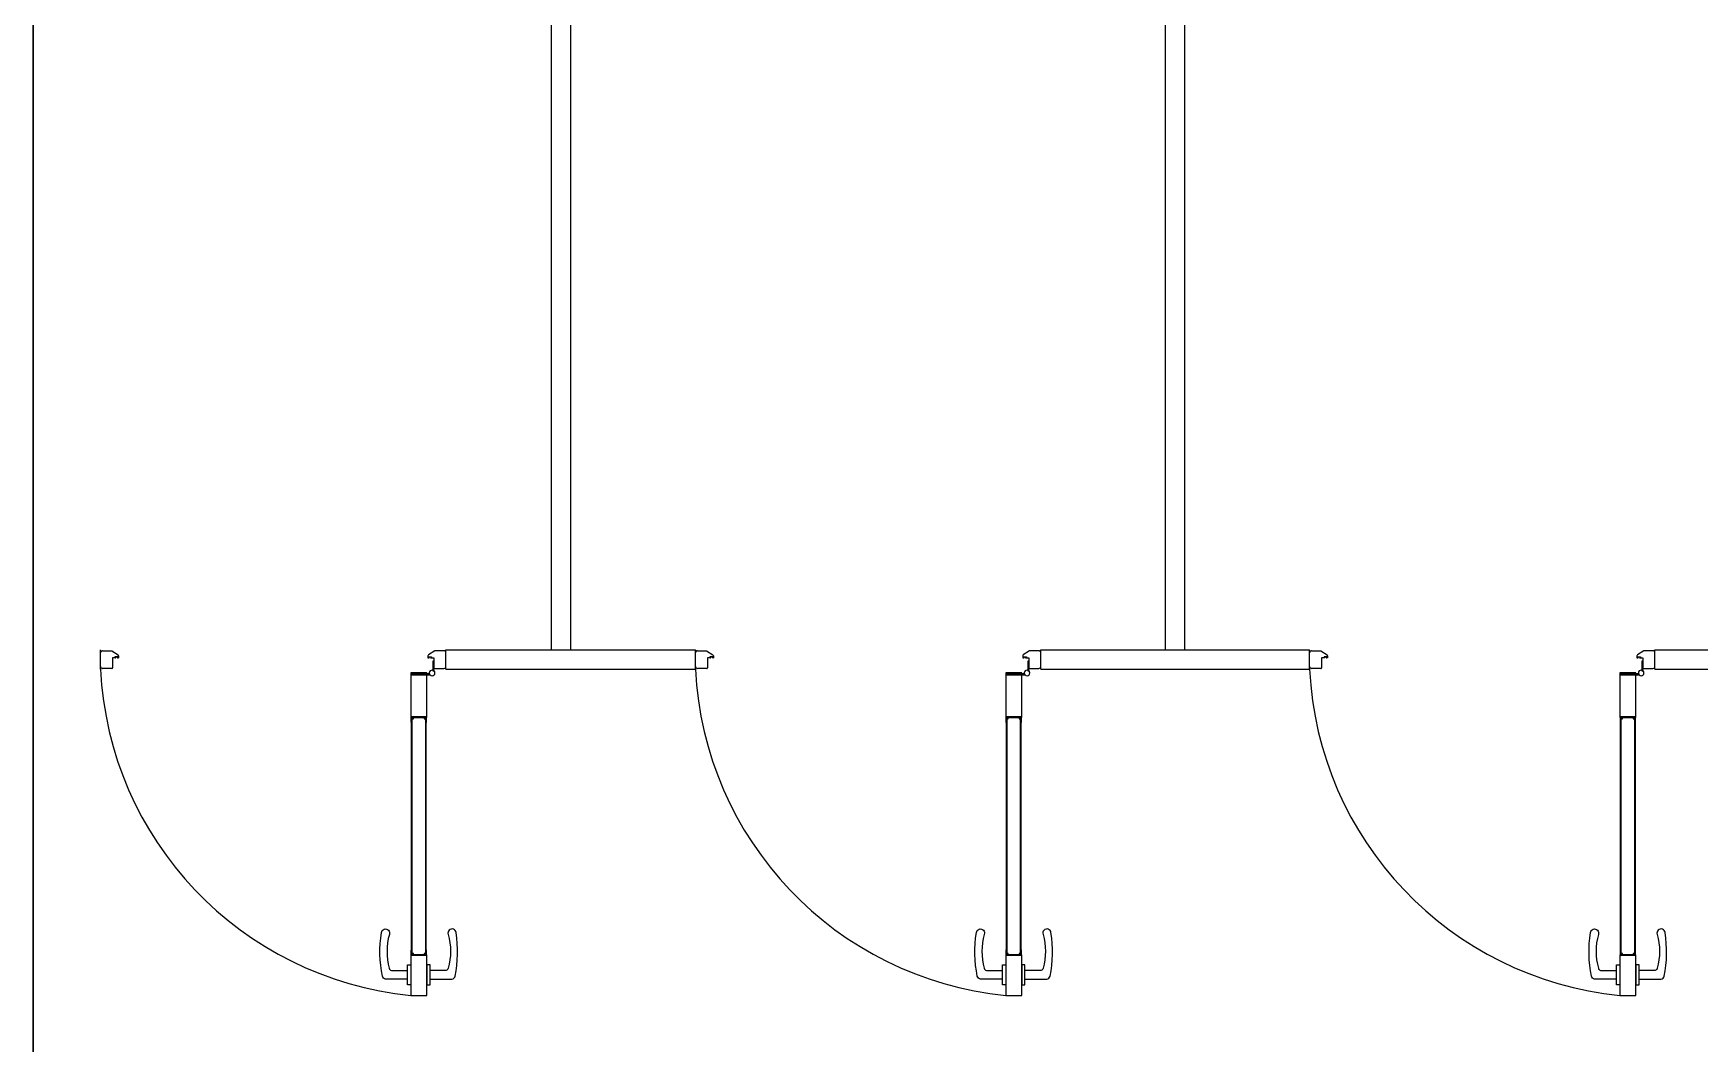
# Model space of a CAD drawing. Extents: x -14231 to 343475, y -171733 to 30720.
# Drawn here: x 224582 to 228924, y -91953 to -89320 of the extents above; entities that cross this region are included whole.
import ezdxf

# ---------------------------------------------------------------- set-up
doc = ezdxf.new("R2010")
doc.units = 0
doc.header["$LTSCALE"] = 8
doc.layers.get('0').update_dxf_attribs({"color": 1, "linetype": 'CONTINUOUS'})
doc.layers.add('000_CTCI_CSA', color=7, linetype='CONTINUOUS')

msp = doc.modelspace()

# ---------------------------------------------------------------- linework, layer by layer
at = {"color": 252}
for p, q in [((225932.2899, -90926.85), (225932.2899, -87593.3464)), ((225982.2899, -90926.85), (225982.2899, -87593.3464)), ((227532.2899, -90926.85), (227532.2899, -87593.3464)), ((227582.2899, -90926.85), (227582.2899, -87593.3464)), ((224757.2899, -90976.85, 0), (224757.2899, -90926.85, 0)), ((224757.2899, -90969.6326, 0), (224757.2899, -90934.0674, 0)), ((224762.5073, -90928.85, 0), (224786.544, -90928.85, 0)), ((224786.544, -90928.85, 0), (224803.0464, -90939.69, 0)), ((224788.5943, -90947.6326, 0), (224788.5943, -90973.2848, 0)), ((224796.7334, -90947.6326, 0), (224788.5943, -90947.6326, 0)), ((224795.0638, -90944.6065, 0), (224795.0638, -90946.5891, 0)), ((224802.9943, -90944.6065, 0), (224795.0638, -90944.6065, 0)), ((224795.0638, -90946.5891, 0), (224796.7334, -90946.5891, 0)), ((224801.3247, -90946.5891, 0), (224802.9943, -90946.5891, 0)), ((224803.7247, -90947.6326, 0), (224801.3247, -90947.6326, 0)), ((224802.9943, -90946.5891, 0), (224802.9943, -90944.6065, 0)), ((224804.2464, -90942.1543, 0), (224804.2464, -90947.1109, 0)), ((225610.3334, -90942.1543, 0), (225610.3334, -90947.1109, 0)), ((225610.8551, -90947.6326, 0), (225613.2551, -90947.6326, 0)), ((225628.0359, -90928.85, 0), (225611.5334, -90939.69, 0)), ((225611.5856, -90946.5891, 0), (225611.5856, -90944.6065, 0)), ((225611.5856, -90944.6065, 0), (225619.516, -90944.6065, 0)), ((225613.2551, -90946.5891, 0), (225611.5856, -90946.5891, 0)), ((225619.516, -90946.5891), (225617.8464, -90946.5891)), ((225617.8464, -90947.6326), (225625.9856, -90947.6326)), ((225619.516, -90944.6065), (225619.516, -90946.5891)), ((225625.9856, -90947.6326), (225625.9856, -90973.2848)), ((225652.0725, -90928.85), (225628.0359, -90928.85)), ((225657.2899, -90926.85), (226307.2899, -90926.85)), ((225657.2899, -90976.85), (225657.2899, -90926.85)), ((225657.2899, -90969.6326), (225657.2899, -90934.0674)), ((226307.2899, -90976.85, 0), (226307.2899, -90926.85, 0)), ((226307.2899, -90969.6326, 0), (226307.2899, -90934.0674, 0)), ((226312.5073, -90928.85, 0), (226336.544, -90928.85, 0)), ((226336.544, -90928.85, 0), (226353.0464, -90939.69, 0)), ((226338.5943, -90947.6326, 0), (226338.5943, -90973.2848, 0)), ((226346.7334, -90947.6326, 0), (226338.5943, -90947.6326, 0)), ((226345.0638, -90944.6065, 0), (226345.0638, -90946.5891, 0)), ((226352.9943, -90944.6065, 0), (226345.0638, -90944.6065, 0)), ((226345.0638, -90946.5891, 0), (226346.7334, -90946.5891, 0)), ((226351.3247, -90946.5891, 0), (226352.9943, -90946.5891, 0)), ((226353.7247, -90947.6326, 0), (226351.3247, -90947.6326, 0)), ((226352.9943, -90946.5891, 0), (226352.9943, -90944.6065, 0)), ((226354.2464, -90942.1543, 0), (226354.2464, -90947.1109, 0)), ((227160.3334, -90942.1543, 0), (227160.3334, -90947.1109, 0)), ((227160.8551, -90947.6326, 0), (227163.2551, -90947.6326, 0)), ((227178.0359, -90928.85, 0), (227161.5334, -90939.69, 0)), ((227161.5856, -90946.5891, 0), (227161.5856, -90944.6065, 0)), ((227161.5856, -90944.6065, 0), (227169.516, -90944.6065, 0)), ((227163.2551, -90946.5891, 0), (227161.5856, -90946.5891, 0)), ((227169.516, -90946.5891), (227167.8464, -90946.5891)), ((227167.8464, -90947.6326), (227175.9856, -90947.6326)), ((227169.516, -90944.6065), (227169.516, -90946.5891)), ((227175.9856, -90947.6326), (227175.9856, -90973.2848)), ((227202.0725, -90928.85), (227178.0359, -90928.85)), ((227207.2899, -90926.85), (227907.2899, -90926.85)), ((227207.2899, -90976.85), (227207.2899, -90926.85)), ((227207.2899, -90969.6326), (227207.2899, -90934.0674)), ((227907.2899, -90976.85, 0), (227907.2899, -90926.85, 0)), ((227907.2899, -90969.6326, 0), (227907.2899, -90934.0674, 0)), ((227912.5073, -90928.85, 0), (227936.544, -90928.85, 0)), ((227936.544, -90928.85, 0), (227953.0464, -90939.69, 0)), ((227938.5943, -90947.6326, 0), (227938.5943, -90973.2848, 0)), ((227946.7334, -90947.6326, 0), (227938.5943, -90947.6326, 0)), ((227945.0638, -90944.6065, 0), (227945.0638, -90946.5891, 0)), ((227952.9943, -90944.6065, 0), (227945.0638, -90944.6065, 0)), ((227945.0638, -90946.5891, 0), (227946.7334, -90946.5891, 0)), ((227951.3247, -90946.5891, 0), (227952.9943, -90946.5891, 0)), ((227953.7247, -90947.6326, 0), (227951.3247, -90947.6326, 0)), ((227952.9943, -90946.5891, 0), (227952.9943, -90944.6065, 0)), ((227954.2464, -90942.1543, 0), (227954.2464, -90947.1109, 0)), ((228760.3334, -90942.1543, 0), (228760.3334, -90947.1109, 0)), ((228760.8551, -90947.6326, 0), (228763.2551, -90947.6326, 0)), ((228778.0359, -90928.85, 0), (228761.5334, -90939.69, 0)), ((228761.5856, -90946.5891, 0), (228761.5856, -90944.6065, 0)), ((228761.5856, -90944.6065, 0), (228769.516, -90944.6065, 0)), ((228763.2551, -90946.5891, 0), (228761.5856, -90946.5891, 0)), ((228769.516, -90946.5891), (228767.8464, -90946.5891)), ((228767.8464, -90947.6326), (228775.9856, -90947.6326)), ((228769.516, -90944.6065), (228769.516, -90946.5891)), ((228775.9856, -90947.6326), (228775.9856, -90973.2848)), ((228802.0725, -90928.85), (228778.0359, -90928.85)), ((228807.2899, -90926.85), (229507.2899, -90926.85)), ((228807.2899, -90976.85), (228807.2899, -90926.85)), ((228807.2899, -90969.6326), (228807.2899, -90934.0674)), ((224787.0291, -90974.85, 0), (224762.5073, -90974.85, 0)), ((225565.6079, -90986.1873, 0), (225565.6079, -91102.4916, 0)), ((225607.3471, -90986.1873, 0), (225565.6079, -90986.1873, 0)), ((225615.6949, -90988.796, 0), (225568.7384, -90988.796, 0)), ((225568.7384, -90988.796, 0), (225568.7384, -90991.4047, 0)), ((225568.7384, -90991.4047, 0), (225615.6949, -90991.4047, 0)), ((225607.3471, -91102.4916, 0), (225607.3471, -90986.1873, 0)), ((225615.6949, -90991.4047, 0), (225615.6949, -90988.796, 0)), ((225623.3769, -90955.9836), (225623.3769, -90981.114)), ((225625.9856, -90955.9836), (225623.3769, -90955.9836)), ((225623.3769, -90981.114), (225625.9856, -90981.114)), ((225625.9856, -90981.114), (225625.9856, -90955.9836)), ((225627.5508, -90974.85), (225652.0725, -90974.85)), ((225657.2899, -90976.85), (226307.2899, -90976.85)), ((226337.0291, -90974.85, 0), (226312.5073, -90974.85, 0)), ((227115.6079, -90986.1873, 0), (227115.6079, -91102.4916, 0)), ((227157.3471, -90986.1873, 0), (227115.6079, -90986.1873, 0)), ((227165.6949, -90988.796, 0), (227118.7384, -90988.796, 0)), ((227118.7384, -90988.796, 0), (227118.7384, -90991.4047, 0)), ((227118.7384, -90991.4047, 0), (227165.6949, -90991.4047, 0)), ((227157.3471, -91102.4916, 0), (227157.3471, -90986.1873, 0)), ((227165.6949, -90991.4047, 0), (227165.6949, -90988.796, 0)), ((227173.3769, -90955.9836), (227173.3769, -90981.114)), ((227175.9856, -90955.9836), (227173.3769, -90955.9836)), ((227173.3769, -90981.114), (227175.9856, -90981.114)), ((227175.9856, -90981.114), (227175.9856, -90955.9836)), ((227177.5508, -90974.85), (227202.0725, -90974.85)), ((227207.2899, -90976.85), (227907.2899, -90976.85)), ((227937.0291, -90974.85, 0), (227912.5073, -90974.85, 0)), ((228715.6079, -90986.1873, 0), (228715.6079, -91102.4916, 0)), ((228757.3471, -90986.1873, 0), (228715.6079, -90986.1873, 0)), ((228765.6949, -90988.796, 0), (228718.7384, -90988.796, 0)), ((228718.7384, -90988.796, 0), (228718.7384, -90991.4047, 0)), ((228718.7384, -90991.4047, 0), (228765.6949, -90991.4047, 0)), ((228757.3471, -91102.4916, 0), (228757.3471, -90986.1873, 0)), ((228765.6949, -90991.4047, 0), (228765.6949, -90988.796, 0)), ((228773.3769, -90955.9836), (228773.3769, -90981.114)), ((228775.9856, -90955.9836), (228773.3769, -90955.9836)), ((228773.3769, -90981.114), (228775.9856, -90981.114)), ((228775.9856, -90981.114), (228775.9856, -90955.9836)), ((228777.5508, -90974.85), (228802.0725, -90974.85)), ((228807.2899, -90976.85), (229507.2899, -90976.85)), ((225565.6079, -91102.4916, 0), (225607.3471, -91102.4916, 0)), ((225566.234, -91101.7612, 0), (225566.234, -91114.596, 0)), ((225566.2939, -91114.7801, 0), (225567.1287, -91115.9279, 0)), ((225606.4079, -91101.4482, 0), (225566.5471, -91101.4482, 0)), ((225567.2775, -91104.6829, 0), (225567.2775, -91103.0134, 0)), ((225567.2775, -91113.7612, 0), (225567.2775, -91106.3525, 0)), ((225567.5905, -91102.7003, 0), (225586.1645, -91102.7003, 0)), ((225572.1819, -91104.996, 0), (225567.5905, -91104.996, 0)), ((225567.5905, -91106.0395, 0), (225572.1819, -91106.0395, 0)), ((225567.6949, -91106.0395, 0), (225568.321, -91106.0395, 0)), ((225567.6949, -91717.9109, 0), (225567.6949, -91106.0395, 0)), ((225567.6949, -91115.7438, 0), (225567.6949, -91114.1786, 0)), ((225568.321, -91106.0395, 0), (225568.321, -91717.9109, 0)), ((225572.4949, -91105.7264, 0), (225572.4949, -91105.309, 0)), ((225586.1645, -91102.7003, 0), (225586.4775, -91102.3873, 0)), ((225586.4775, -91102.3873, 0), (225586.7905, -91102.7003, 0)), ((225586.7905, -91102.7003, 0), (225605.3645, -91102.7003, 0)), ((225600.4601, -91105.309, 0), (225600.4601, -91105.7264, 0)), ((225605.3645, -91104.996, 0), (225600.7732, -91104.996, 0)), ((225600.7732, -91106.0395, 0), (225605.3645, -91106.0395, 0)), ((225604.634, -91717.9109, 0), (225604.634, -91106.0395, 0)), ((225604.634, -91106.0395, 0), (225605.2601, -91106.0395, 0)), ((225605.2601, -91106.0395, 0), (225605.2601, -91717.9109, 0)), ((225605.2601, -91114.1786, 0), (225605.2601, -91115.7438, 0)), ((225605.4688, -91113.9699, 0), (225605.4688, -91113.9699, 0)), ((225605.6775, -91103.0134, 0), (225605.6775, -91104.6829, 0)), ((225605.6775, -91106.3525, 0), (225605.6775, -91113.7612, 0)), ((225605.8263, -91115.9279, 0), (225606.6611, -91114.7801, 0)), ((225606.721, -91114.596, 0), (225606.721, -91101.7612, 0)), ((227115.6079, -91102.4916, 0), (227157.3471, -91102.4916, 0)), ((227116.234, -91101.7612, 0), (227116.234, -91114.596, 0)), ((227116.2939, -91114.7801, 0), (227117.1287, -91115.9279, 0)), ((227156.4079, -91101.4482, 0), (227116.5471, -91101.4482, 0)), ((227117.2775, -91104.6829, 0), (227117.2775, -91103.0134, 0)), ((227117.2775, -91113.7612, 0), (227117.2775, -91106.3525, 0)), ((227117.5905, -91102.7003, 0), (227136.1645, -91102.7003, 0)), ((227122.1819, -91104.996, 0), (227117.5905, -91104.996, 0)), ((227117.5905, -91106.0395, 0), (227122.1819, -91106.0395, 0)), ((227117.6949, -91106.0395, 0), (227118.321, -91106.0395, 0)), ((227117.6949, -91717.9109, 0), (227117.6949, -91106.0395, 0)), ((227117.6949, -91115.7438, 0), (227117.6949, -91114.1786, 0)), ((227118.321, -91106.0395, 0), (227118.321, -91717.9109, 0)), ((227122.4949, -91105.7264, 0), (227122.4949, -91105.309, 0)), ((227136.1645, -91102.7003, 0), (227136.4775, -91102.3873, 0)), ((227136.4775, -91102.3873, 0), (227136.7905, -91102.7003, 0)), ((227136.7905, -91102.7003, 0), (227155.3645, -91102.7003, 0)), ((227150.4601, -91105.309, 0), (227150.4601, -91105.7264, 0)), ((227155.3645, -91104.996, 0), (227150.7732, -91104.996, 0)), ((227150.7732, -91106.0395, 0), (227155.3645, -91106.0395, 0)), ((227154.634, -91717.9109, 0), (227154.634, -91106.0395, 0)), ((227154.634, -91106.0395, 0), (227155.2601, -91106.0395, 0)), ((227155.2601, -91106.0395, 0), (227155.2601, -91717.9109, 0)), ((227155.2601, -91114.1786, 0), (227155.2601, -91115.7438, 0)), ((227155.4688, -91113.9699, 0), (227155.4688, -91113.9699, 0)), ((227155.6775, -91103.0134, 0), (227155.6775, -91104.6829, 0)), ((227155.6775, -91106.3525, 0), (227155.6775, -91113.7612, 0)), ((227155.8263, -91115.9279, 0), (227156.6611, -91114.7801, 0)), ((227156.721, -91114.596, 0), (227156.721, -91101.7612, 0)), ((228715.6079, -91102.4916, 0), (228757.3471, -91102.4916, 0)), ((228716.234, -91101.7612, 0), (228716.234, -91114.596, 0)), ((228716.2939, -91114.7801, 0), (228717.1287, -91115.9279, 0)), ((228756.4079, -91101.4482, 0), (228716.5471, -91101.4482, 0)), ((228717.2775, -91104.6829, 0), (228717.2775, -91103.0134, 0)), ((228717.2775, -91113.7612, 0), (228717.2775, -91106.3525, 0)), ((228717.5905, -91102.7003, 0), (228736.1645, -91102.7003, 0)), ((228722.1819, -91104.996, 0), (228717.5905, -91104.996, 0)), ((228717.5905, -91106.0395, 0), (228722.1819, -91106.0395, 0)), ((228717.6949, -91106.0395, 0), (228718.321, -91106.0395, 0)), ((228717.6949, -91717.9109, 0), (228717.6949, -91106.0395, 0)), ((228717.6949, -91115.7438, 0), (228717.6949, -91114.1786, 0)), ((228718.321, -91106.0395, 0), (228718.321, -91717.9109, 0)), ((228722.4949, -91105.7264, 0), (228722.4949, -91105.309, 0)), ((228736.1645, -91102.7003, 0), (228736.4775, -91102.3873, 0)), ((228736.4775, -91102.3873, 0), (228736.7905, -91102.7003, 0)), ((228736.7905, -91102.7003, 0), (228755.3645, -91102.7003, 0)), ((228750.4601, -91105.309, 0), (228750.4601, -91105.7264, 0)), ((228755.3645, -91104.996, 0), (228750.7732, -91104.996, 0)), ((228750.7732, -91106.0395, 0), (228755.3645, -91106.0395, 0)), ((228754.634, -91717.9109, 0), (228754.634, -91106.0395, 0)), ((228754.634, -91106.0395, 0), (228755.2601, -91106.0395, 0)), ((228755.2601, -91106.0395, 0), (228755.2601, -91717.9109, 0)), ((228755.2601, -91114.1786, 0), (228755.2601, -91115.7438, 0)), ((228755.4688, -91113.9699, 0), (228755.4688, -91113.9699, 0)), ((228755.6775, -91103.0134, 0), (228755.6775, -91104.6829, 0)), ((228755.6775, -91106.3525, 0), (228755.6775, -91113.7612, 0)), ((228755.8263, -91115.9279, 0), (228756.6611, -91114.7801, 0)), ((228756.721, -91114.596, 0), (228756.721, -91101.7612, 0)), ((225565.6079, -91721.4587, 0), (225565.6079, -91826.85, 0)), ((225607.3471, -91721.4587, 0), (225565.6079, -91721.4587, 0)), ((225566.234, -91709.3543, 0), (225566.234, -91722.1891, 0)), ((225567.1287, -91708.0224, 0), (225566.2939, -91709.1702, 0)), ((225566.5471, -91722.5022, 0), (225606.4079, -91722.5022, 0)), ((225567.2775, -91717.5978, 0), (225567.2775, -91710.1891, 0)), ((225567.2775, -91720.937, 0), (225567.2775, -91719.2674, 0)), ((225572.1819, -91717.9109, 0), (225567.5905, -91717.9109, 0)), ((225567.5905, -91718.9543, 0), (225572.1819, -91718.9543, 0)), ((225586.1645, -91721.25, 0), (225567.5905, -91721.25, 0)), ((225567.6949, -91709.7717, 0), (225567.6949, -91708.2065, 0)), ((225568.321, -91717.9109, 0), (225567.6949, -91717.9109, 0)), ((225572.4949, -91718.6413, 0), (225572.4949, -91718.2239, 0)), ((225586.4775, -91721.563, 0), (225586.1645, -91721.25, 0)), ((225586.7905, -91721.25, 0), (225586.4775, -91721.563, 0)), ((225605.3645, -91721.25, 0), (225586.7905, -91721.25, 0)), ((225600.4601, -91718.2239, 0), (225600.4601, -91718.6413, 0)), ((225605.3645, -91717.9109, 0), (225600.7732, -91717.9109, 0)), ((225600.7732, -91718.9543, 0), (225605.3645, -91718.9543, 0)), ((225605.2601, -91717.9109, 0), (225604.634, -91717.9109, 0)), ((225605.2601, -91708.2065, 0), (225605.2601, -91709.7717, 0)), ((225605.6775, -91710.1891, 0), (225605.6775, -91717.5978, 0)), ((225605.6775, -91719.2674, 0), (225605.6775, -91720.937, 0)), ((225606.6611, -91709.1702, 0), (225605.8263, -91708.0224, 0)), ((225606.721, -91722.1891, 0), (225606.721, -91709.3543, 0)), ((225607.3471, -91826.85, 0), (225607.3471, -91721.4587, 0)), ((227115.6079, -91721.4587, 0), (227115.6079, -91826.85, 0)), ((227157.3471, -91721.4587, 0), (227115.6079, -91721.4587, 0)), ((227116.234, -91709.3543, 0), (227116.234, -91722.1891, 0)), ((227117.1287, -91708.0224, 0), (227116.2939, -91709.1702, 0)), ((227116.5471, -91722.5022, 0), (227156.4079, -91722.5022, 0)), ((227117.2775, -91717.5978, 0), (227117.2775, -91710.1891, 0)), ((227117.2775, -91720.937, 0), (227117.2775, -91719.2674, 0)), ((227122.1819, -91717.9109, 0), (227117.5905, -91717.9109, 0)), ((227117.5905, -91718.9543, 0), (227122.1819, -91718.9543, 0)), ((227136.1645, -91721.25, 0), (227117.5905, -91721.25, 0)), ((227117.6949, -91709.7717, 0), (227117.6949, -91708.2065, 0)), ((227118.321, -91717.9109, 0), (227117.6949, -91717.9109, 0)), ((227122.4949, -91718.6413, 0), (227122.4949, -91718.2239, 0)), ((227136.4775, -91721.563, 0), (227136.1645, -91721.25, 0)), ((227136.7905, -91721.25, 0), (227136.4775, -91721.563, 0)), ((227155.3645, -91721.25, 0), (227136.7905, -91721.25, 0)), ((227150.4601, -91718.2239, 0), (227150.4601, -91718.6413, 0)), ((227155.3645, -91717.9109, 0), (227150.7732, -91717.9109, 0)), ((227150.7732, -91718.9543, 0), (227155.3645, -91718.9543, 0)), ((227155.2601, -91717.9109, 0), (227154.634, -91717.9109, 0)), ((227155.2601, -91708.2065, 0), (227155.2601, -91709.7717, 0)), ((227155.6775, -91710.1891, 0), (227155.6775, -91717.5978, 0)), ((227155.6775, -91719.2674, 0), (227155.6775, -91720.937, 0)), ((227156.6611, -91709.1702, 0), (227155.8263, -91708.0224, 0)), ((227156.721, -91722.1891, 0), (227156.721, -91709.3543, 0)), ((227157.3471, -91826.85, 0), (227157.3471, -91721.4587, 0)), ((228715.6079, -91721.4587, 0), (228715.6079, -91826.85, 0)), ((228757.3471, -91721.4587, 0), (228715.6079, -91721.4587, 0)), ((228716.234, -91709.3543, 0), (228716.234, -91722.1891, 0)), ((228717.1287, -91708.0224, 0), (228716.2939, -91709.1702, 0)), ((228716.5471, -91722.5022, 0), (228756.4079, -91722.5022, 0)), ((228717.2775, -91717.5978, 0), (228717.2775, -91710.1891, 0)), ((228717.2775, -91720.937, 0), (228717.2775, -91719.2674, 0)), ((228722.1819, -91717.9109, 0), (228717.5905, -91717.9109, 0)), ((228717.5905, -91718.9543, 0), (228722.1819, -91718.9543, 0)), ((228736.1645, -91721.25, 0), (228717.5905, -91721.25, 0)), ((228717.6949, -91709.7717, 0), (228717.6949, -91708.2065, 0)), ((228718.321, -91717.9109, 0), (228717.6949, -91717.9109, 0)), ((228722.4949, -91718.6413, 0), (228722.4949, -91718.2239, 0)), ((228736.4775, -91721.563, 0), (228736.1645, -91721.25, 0)), ((228736.7905, -91721.25, 0), (228736.4775, -91721.563, 0)), ((228755.3645, -91721.25, 0), (228736.7905, -91721.25, 0)), ((228750.4601, -91718.2239, 0), (228750.4601, -91718.6413, 0)), ((228755.3645, -91717.9109, 0), (228750.7732, -91717.9109, 0)), ((228750.7732, -91718.9543, 0), (228755.3645, -91718.9543, 0)), ((228755.2601, -91717.9109, 0), (228754.634, -91717.9109, 0)), ((228755.2601, -91708.2065, 0), (228755.2601, -91709.7717, 0)), ((228755.6775, -91710.1891, 0), (228755.6775, -91717.5978, 0)), ((228755.6775, -91719.2674, 0), (228755.6775, -91720.937, 0)), ((228756.6611, -91709.1702, 0), (228755.8263, -91708.0224, 0)), ((228756.721, -91722.1891, 0), (228756.721, -91709.3543, 0)), ((228757.3471, -91826.85, 0), (228757.3471, -91721.4587, 0)), ((225565.6079, -91826.85, 0), (225607.3471, -91826.85, 0)), ((227115.6079, -91826.85, 0), (227157.3471, -91826.85, 0)), ((228715.6079, -91826.85, 0), (228757.3471, -91826.85, 0))]:
    msp.add_line(p, q, dxfattribs=at)
at = {"color": 252, "elevation": 0}
for points in [[(225557.1374, -91785.0265), (225514.7844, -91785.0265), (225500.0929, -91784.394, -0.327495151), (225491.7424, -91777.1503, -0.089847492), (225489.3693, -91663.5021, -1.144881263), (225509.837, -91668.1286, 0.13707943), (225509.7584, -91756.2113, 0.349356774), (225515.2476, -91761.7323), (225557.1374, -91761.7323)], [(225615.8177, -91785.0265), (225658.1706, -91785.0265), (225672.8621, -91784.394, 0.327495151), (225681.2126, -91777.1503, 0.089847492), (225683.5857, -91663.5021, 1.144881263), (225663.118, -91668.1286, -0.13707943), (225663.1966, -91756.2113, -0.349356774), (225657.7074, -91761.7323), (225615.8177, -91761.7323)], [(227107.1374, -91785.0265), (227064.7844, -91785.0265), (227050.0929, -91784.394, -0.327495151), (227041.7424, -91777.1503, -0.089847492), (227039.3693, -91663.5021, -1.144881263), (227059.837, -91668.1286, 0.13707943), (227059.7584, -91756.2113, 0.349356774), (227065.2476, -91761.7323), (227107.1374, -91761.7323)], [(227165.8177, -91785.0265), (227208.1706, -91785.0265), (227222.8621, -91784.394, 0.327495151), (227231.2126, -91777.1503, 0.089847492), (227233.5857, -91663.5021, 1.144881263), (227213.118, -91668.1286, -0.13707943), (227213.1966, -91756.2113, -0.349356774), (227207.7074, -91761.7323), (227165.8177, -91761.7323)], [(228707.1374, -91785.0265), (228664.7844, -91785.0265), (228650.0929, -91784.394, -0.327495151), (228641.7424, -91777.1503, -0.089847492), (228639.3693, -91663.5021, -1.144881263), (228659.837, -91668.1286, 0.13707943), (228659.7584, -91756.2113, 0.349356774), (228665.2476, -91761.7323), (228707.1374, -91761.7323)], [(228765.8177, -91785.0265), (228808.1706, -91785.0265), (228822.8621, -91784.394, 0.327495151), (228831.2126, -91777.1503, 0.089847492), (228833.5857, -91663.5021, 1.144881263), (228813.118, -91668.1286, -0.13707943), (228813.1966, -91756.2113, -0.349356774), (228807.7074, -91761.7323), (228765.8177, -91761.7323)]]:
    msp.add_lwpolyline(points, format="xyb", dxfattribs=at)
for points in [[(225565.6079, -91747.4382), (225565.6079, -91799.3206), (225557.1374, -91799.3206), (225557.1374, -91747.4382)], [(225607.3471, -91747.4382), (225607.3471, -91799.3206), (225615.8177, -91799.3206), (225615.8177, -91747.4382)], [(227115.6079, -91747.4382), (227115.6079, -91799.3206), (227107.1374, -91799.3206), (227107.1374, -91747.4382)], [(227157.3471, -91747.4382), (227157.3471, -91799.3206), (227165.8177, -91799.3206), (227165.8177, -91747.4382)], [(228715.6079, -91747.4382), (228715.6079, -91799.3206), (228707.1374, -91799.3206), (228707.1374, -91747.4382)], [(228757.3471, -91747.4382), (228757.3471, -91799.3206), (228765.8177, -91799.3206), (228765.8177, -91747.4382)]]:
    msp.add_lwpolyline(points, close=True, dxfattribs=at)
at = {"color": 252}
for centre, radius, start, end in [((225654.1115, -90933.3464, 0), 897.8761, 182.7771635, 264.3431728), ((227204.1115, -90933.3464, 0), 897.8761, 182.7771635, 264.3431728), ((228804.1115, -90933.3464, 0), 897.8761, 182.7771635, 264.3431728), ((225566.5471, -91101.7612, 0), 0.313, 90.0000102, 180.0000102), ((225566.5471, -91114.596, 0), 0.313, 180.0000157, 216.0273891), ((225567.3819, -91115.7438, 0), 0.313, 216.0273651, 359.9999917), ((225567.5905, -91103.0134, 0), 0.313, 90.0000102, 180.0000102), ((225567.5905, -91104.6829, 0), 0.313, 179.9999898, 269.9999898), ((225567.5905, -91106.3525, 0), 0.313, 90.0000102, 180.0000102), ((225567.4862, -91113.7612, 0), 0.2087, 180.0000205, 270.0000205), ((225567.4862, -91114.1786, 0), 0.2087, 359.9999744, 89.9999744), ((225572.1819, -91105.309, 0), 0.313, 359.9999898, 89.9999898), ((225572.1819, -91105.7264, 0), 0.313, 270.0000102, 0.0000102), ((225600.7732, -91105.309, 0), 0.313, 90.0000102, 180.0000102), ((225600.7732, -91105.7264, 0), 0.313, 179.9999898, 269.9999898), ((225605.4688, -91114.1786, 0), 0.2087, 90.0000256, 180.0000256), ((225605.5732, -91115.7438, 0), 0.313, 180.0000083, 323.9726349), ((225605.3645, -91103.0134, 0), 0.313, 359.9999898, 89.9999898), ((225605.3645, -91104.6829, 0), 0.313, 270.0000102, 0.0000102), ((225605.3645, -91106.3525, 0), 0.313, 359.9999898, 89.9999898), ((225605.4688, -91113.7612, 0), 0.2087, 269.9999795, 359.9999795), ((225606.4079, -91101.7612, 0), 0.313, 359.9999898, 89.9999898), ((225606.4079, -91114.596, 0), 0.313, 323.9726214, 359.9999948), ((227116.5471, -91101.7612, 0), 0.313, 90.0000102, 180.0000102), ((227116.5471, -91114.596, 0), 0.313, 180.0000157, 216.0273891), ((227117.3819, -91115.7438, 0), 0.313, 216.0273651, 359.9999917), ((227117.5905, -91103.0134, 0), 0.313, 90.0000102, 180.0000102), ((227117.5905, -91104.6829, 0), 0.313, 179.9999898, 269.9999898), ((227117.5905, -91106.3525, 0), 0.313, 90.0000102, 180.0000102), ((227117.4862, -91113.7612, 0), 0.2087, 180.0000205, 270.0000205), ((227117.4862, -91114.1786, 0), 0.2087, 359.9999744, 89.9999744), ((227122.1819, -91105.309, 0), 0.313, 359.9999898, 89.9999898), ((227122.1819, -91105.7264, 0), 0.313, 270.0000102, 0.0000102), ((227150.7732, -91105.309, 0), 0.313, 90.0000102, 180.0000102), ((227150.7732, -91105.7264, 0), 0.313, 179.9999898, 269.9999898), ((227155.4688, -91114.1786, 0), 0.2087, 90.0000256, 180.0000256), ((227155.5732, -91115.7438, 0), 0.313, 180.0000083, 323.9726349), ((227155.3645, -91103.0134, 0), 0.313, 359.9999898, 89.9999898), ((227155.3645, -91104.6829, 0), 0.313, 270.0000102, 0.0000102), ((227155.3645, -91106.3525, 0), 0.313, 359.9999898, 89.9999898), ((227155.4688, -91113.7612, 0), 0.2087, 269.9999795, 359.9999795), ((227156.4079, -91101.7612, 0), 0.313, 359.9999898, 89.9999898), ((227156.4079, -91114.596, 0), 0.313, 323.9726214, 359.9999948), ((228716.5471, -91101.7612, 0), 0.313, 90.0000102, 180.0000102), ((228716.5471, -91114.596, 0), 0.313, 180.0000157, 216.0273891), ((228717.3819, -91115.7438, 0), 0.313, 216.0273651, 359.9999917), ((228717.5905, -91103.0134, 0), 0.313, 90.0000102, 180.0000102), ((228717.5905, -91104.6829, 0), 0.313, 179.9999898, 269.9999898), ((228717.5905, -91106.3525, 0), 0.313, 90.0000102, 180.0000102), ((228717.4862, -91113.7612, 0), 0.2087, 180.0000205, 270.0000205), ((228717.4862, -91114.1786, 0), 0.2087, 359.9999744, 89.9999744), ((228722.1819, -91105.309, 0), 0.313, 359.9999898, 89.9999898), ((228722.1819, -91105.7264, 0), 0.313, 270.0000102, 0.0000102), ((228750.7732, -91105.309, 0), 0.313, 90.0000102, 180.0000102), ((228750.7732, -91105.7264, 0), 0.313, 179.9999898, 269.9999898), ((228755.4688, -91114.1786, 0), 0.2087, 90.0000256, 180.0000256), ((228755.5732, -91115.7438, 0), 0.313, 180.0000083, 323.9726349), ((228755.3645, -91103.0134, 0), 0.313, 359.9999898, 89.9999898), ((228755.3645, -91104.6829, 0), 0.313, 270.0000102, 0.0000102), ((228755.3645, -91106.3525, 0), 0.313, 359.9999898, 89.9999898), ((228755.4688, -91113.7612, 0), 0.2087, 269.9999795, 359.9999795), ((228756.4079, -91101.7612, 0), 0.313, 359.9999898, 89.9999898), ((228756.4079, -91114.596, 0), 0.313, 323.9726214, 359.9999948), ((225566.5471, -91709.3543, 0), 0.313, 143.9726208, 179.9999949), ((225566.5471, -91722.1891, 0), 0.313, 179.9999898, 269.9999898), ((225567.3819, -91708.2065, 0), 0.313, 0.0000102, 143.9726357), ((225567.4862, -91710.1891, 0), 0.2087, 89.9999846, 179.9999846), ((225567.5905, -91717.5978, 0), 0.313, 180.0000171, 270.0000171), ((225567.5905, -91719.2674, 0), 0.313, 90.0000102, 180.0000102), ((225567.5905, -91720.937, 0), 0.313, 179.9999898, 269.9999898), ((225567.4862, -91709.7717, 0), 0.2087, 270.0000205, 0.0000205), ((225572.1819, -91718.2239, 0), 0.313, 359.9999863, 89.9999863), ((225572.1819, -91718.6413, 0), 0.313, 269.9999863, 359.9999863), ((225600.7732, -91718.2239, 0), 0.313, 90.0000102, 180.0000102), ((225600.7732, -91718.6413, 0), 0.313, 180.0000171, 270.0000171), ((225605.5732, -91708.2065, 0), 0.313, 36.0273646, 179.9999915), ((225605.4688, -91709.7717, 0), 0.2087, 179.9999744, 269.9999744), ((225605.3645, -91717.5978, 0), 0.313, 269.9999829, 359.9999829), ((225605.3645, -91719.2674, 0), 0.313, 359.9999898, 89.9999898), ((225605.3645, -91720.937, 0), 0.313, 270.0000102, 0.0000102), ((225605.4688, -91710.1891, 0), 0.2087, 0.0000154, 90.0000154), ((225606.4079, -91722.1891, 0), 0.313, 270.0000102, 0.0000102), ((225606.4079, -91709.3543, 0), 0.313, 0.0000051, 36.0273792), ((227116.5471, -91709.3543, 0), 0.313, 143.9726208, 179.9999949), ((227116.5471, -91722.1891, 0), 0.313, 179.9999898, 269.9999898), ((227117.3819, -91708.2065, 0), 0.313, 0.0000102, 143.9726357), ((227117.4862, -91710.1891, 0), 0.2087, 89.9999846, 179.9999846), ((227117.5905, -91717.5978, 0), 0.313, 180.0000171, 270.0000171), ((227117.5905, -91719.2674, 0), 0.313, 90.0000102, 180.0000102), ((227117.5905, -91720.937, 0), 0.313, 179.9999898, 269.9999898), ((227117.4862, -91709.7717, 0), 0.2087, 270.0000205, 0.0000205), ((227122.1819, -91718.2239, 0), 0.313, 359.9999863, 89.9999863), ((227122.1819, -91718.6413, 0), 0.313, 269.9999863, 359.9999863), ((227150.7732, -91718.2239, 0), 0.313, 90.0000102, 180.0000102), ((227150.7732, -91718.6413, 0), 0.313, 180.0000171, 270.0000171), ((227155.5732, -91708.2065, 0), 0.313, 36.0273646, 179.9999915), ((227155.4688, -91709.7717, 0), 0.2087, 179.9999744, 269.9999744), ((227155.3645, -91717.5978, 0), 0.313, 269.9999829, 359.9999829), ((227155.3645, -91719.2674, 0), 0.313, 359.9999898, 89.9999898), ((227155.3645, -91720.937, 0), 0.313, 270.0000102, 0.0000102), ((227155.4688, -91710.1891, 0), 0.2087, 0.0000154, 90.0000154), ((227156.4079, -91722.1891, 0), 0.313, 270.0000102, 0.0000102), ((227156.4079, -91709.3543, 0), 0.313, 0.0000051, 36.0273792), ((228716.5471, -91709.3543, 0), 0.313, 143.9726208, 179.9999949), ((228716.5471, -91722.1891, 0), 0.313, 179.9999898, 269.9999898), ((228717.3819, -91708.2065, 0), 0.313, 0.0000102, 143.9726357), ((228717.4862, -91710.1891, 0), 0.2087, 89.9999846, 179.9999846), ((228717.5905, -91717.5978, 0), 0.313, 180.0000171, 270.0000171), ((228717.5905, -91719.2674, 0), 0.313, 90.0000102, 180.0000102), ((228717.5905, -91720.937, 0), 0.313, 179.9999898, 269.9999898), ((228717.4862, -91709.7717, 0), 0.2087, 270.0000205, 0.0000205), ((228722.1819, -91718.2239, 0), 0.313, 359.9999863, 89.9999863), ((228722.1819, -91718.6413, 0), 0.313, 269.9999863, 359.9999863), ((228750.7732, -91718.2239, 0), 0.313, 90.0000102, 180.0000102), ((228750.7732, -91718.6413, 0), 0.313, 180.0000171, 270.0000171), ((228755.5732, -91708.2065, 0), 0.313, 36.0273646, 179.9999915), ((228755.4688, -91709.7717, 0), 0.2087, 179.9999744, 269.9999744), ((228755.3645, -91717.5978, 0), 0.313, 269.9999829, 359.9999829), ((228755.3645, -91719.2674, 0), 0.313, 359.9999898, 89.9999898), ((228755.3645, -91720.937, 0), 0.313, 270.0000102, 0.0000102), ((228755.4688, -91710.1891, 0), 0.2087, 0.0000154, 90.0000154), ((228756.4079, -91722.1891, 0), 0.313, 270.0000102, 0.0000102), ((228756.4079, -91709.3543, 0), 0.313, 0.0000051, 36.0273792)]:
    msp.add_arc(centre, radius, start, end, dxfattribs=at)
for centre, major_axis, start_param, end_param in [((224762.5073, -90934.0674, 0), (-3.6893, 3.6893), -0.785398163, 0.785398163), ((224796.7334, -90947.1109, 0), (-0.3689, 0.3689), 2.35619449, 5.497787144), ((224801.3247, -90947.1109, 0), (-0.3689, 0.3689), -0.785398163, 2.35619449), ((224801.116, -90942.1543, 0), (2.2136, 2.2136), -0.785398164, 0.120902764), ((224803.7247, -90947.1109, 0), (0.3689, 0.3689), -2.35619449, -0.785398163), ((225613.4638, -90942.1543, 0), (-2.2136, 2.2136), 6.162282543, 7.068583471), ((225610.8551, -90947.1109, 0), (-0.3689, 0.3689), 7.068583471, 8.639379797), ((225613.2551, -90947.1109, 0), (0.3689, 0.3689), 3.926990817, 7.068583471), ((225617.8464, -90947.1109), (0.3689, 0.3689), 0.785398163, 3.926990817), ((225652.0725, -90934.0674), (3.6893, 3.6893), 5.497787144, 7.068583471), ((226312.5073, -90934.0674, 0), (-3.6893, 3.6893), -0.785398163, 0.785398163), ((226346.7334, -90947.1109, 0), (-0.3689, 0.3689), 2.35619449, 5.497787144), ((226351.3247, -90947.1109, 0), (-0.3689, 0.3689), -0.785398163, 2.35619449), ((226351.116, -90942.1543, 0), (2.2136, 2.2136), -0.785398164, 0.120902764), ((226353.7247, -90947.1109, 0), (0.3689, 0.3689), -2.35619449, -0.785398163), ((227163.4638, -90942.1543, 0), (-2.2136, 2.2136), 6.162282543, 7.068583471), ((227160.8551, -90947.1109, 0), (-0.3689, 0.3689), 7.068583471, 8.639379797), ((227163.2551, -90947.1109, 0), (0.3689, 0.3689), 3.926990817, 7.068583471), ((227167.8464, -90947.1109), (0.3689, 0.3689), 0.785398163, 3.926990817), ((227202.0725, -90934.0674), (3.6893, 3.6893), 5.497787144, 7.068583471), ((227912.5073, -90934.0674, 0), (-3.6893, 3.6893), -0.785398163, 0.785398163), ((227946.7334, -90947.1109, 0), (-0.3689, 0.3689), 2.35619449, 5.497787144), ((227951.3247, -90947.1109, 0), (-0.3689, 0.3689), -0.785398163, 2.35619449), ((227951.116, -90942.1543, 0), (2.2136, 2.2136), -0.785398164, 0.120902764), ((227953.7247, -90947.1109, 0), (0.3689, 0.3689), -2.35619449, -0.785398163), ((228763.4638, -90942.1543, 0), (-2.2136, 2.2136), 6.162282543, 7.068583471), ((228760.8551, -90947.1109, 0), (-0.3689, 0.3689), 7.068583471, 8.639379797), ((228763.2551, -90947.1109, 0), (0.3689, 0.3689), 3.926990817, 7.068583471), ((228767.8464, -90947.1109), (0.3689, 0.3689), 0.785398163, 3.926990817), ((228802.0725, -90934.0674), (3.6893, 3.6893), 5.497787144, 7.068583471), ((224762.5073, -90969.6326, 0), (3.6893, 3.6893), 2.356194491, 3.926990817), ((224787.0291, -90973.2848, 0), (1.1068, 1.1068), -2.35619449, -0.785398163), ((225627.5508, -90973.2848), (-1.1068, 1.1068), 7.068583471, 8.639379797), ((225652.0725, -90969.6326), (-3.6893, 3.6893), 2.35619449, 3.926990816), ((226312.5073, -90969.6326, 0), (3.6893, 3.6893), 2.356194491, 3.926990817), ((226337.0291, -90973.2848, 0), (1.1068, 1.1068), -2.35619449, -0.785398163), ((227177.5508, -90973.2848), (-1.1068, 1.1068), 7.068583471, 8.639379797), ((227202.0725, -90969.6326), (-3.6893, 3.6893), 2.35619449, 3.926990816), ((227912.5073, -90969.6326, 0), (3.6893, 3.6893), 2.356194491, 3.926990817), ((227937.0291, -90973.2848, 0), (1.1068, 1.1068), -2.35619449, -0.785398163), ((228777.5508, -90973.2848), (-1.1068, 1.1068), 7.068583471, 8.639379797), ((228802.0725, -90969.6326), (-3.6893, 3.6893), 2.35619449, 3.926990816)]:
    msp.add_ellipse(centre, major_axis=major_axis, ratio=1, start_param=start_param, end_param=end_param, dxfattribs=at)
at = {"color": 252, "extrusion": (-9.86076e-32, 1.3636e-31, -1)}
for centre in [(225621.2899, -90986.709, 0), (227171.2899, -90986.709, 0), (228771.2899, -90986.709, 0)]:
    msp.add_ellipse(centre, major_axis=(5.165, -5.165), ratio=1, start_param=5.497787144, end_param=11.780972451, dxfattribs=at)
at = {"layer": '000_CTCI_CSA'}
msp.add_line((224582.2899, -87593.3464), (224582.2899, -96743.3464), dxfattribs=at)
at = {"layer": '000_CTCI_CSA', "color": 4}
msp.add_lwpolyline([(224582.2899, -87593.3464), (230732.2899, -87593.3464), (230732.2899, -94543.3464), (225782.2899, -94543.3464), (225782.2899, -93763.3464), (224582.2899, -93763.3464)], close=True, dxfattribs=at)

doc.saveas('drawing.dxf')
